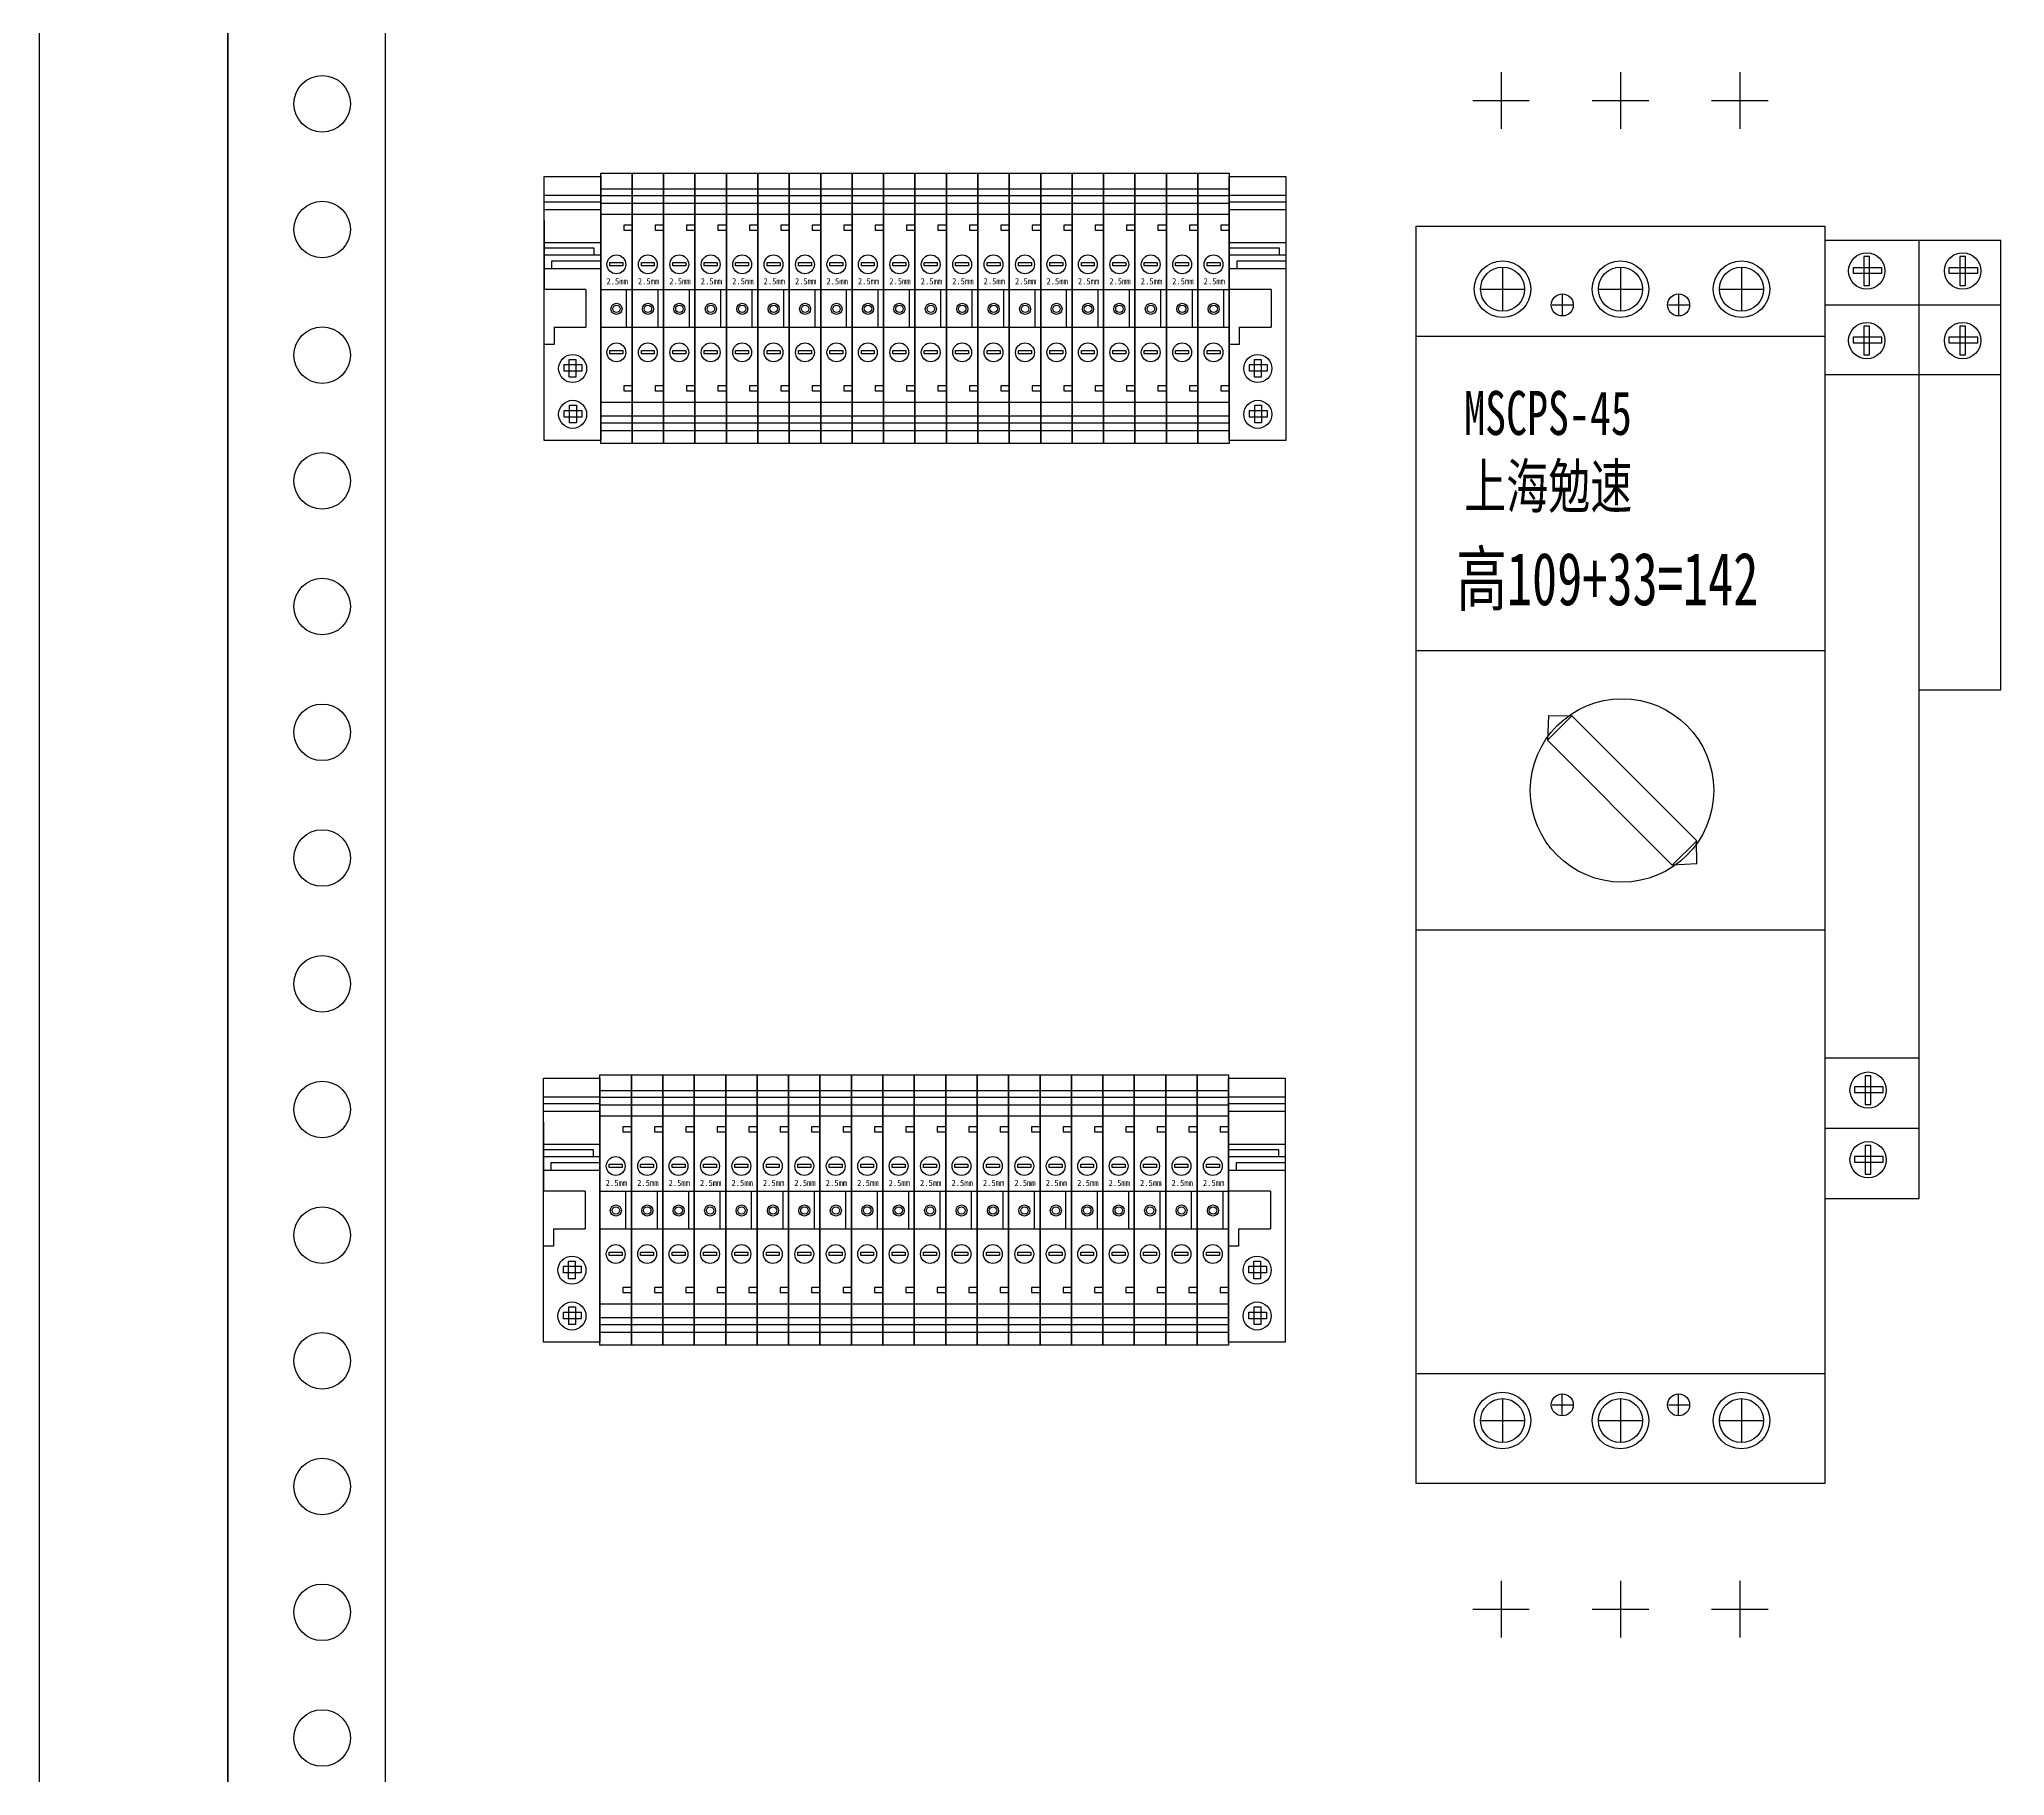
# Model space of a CAD drawing. Extents: x 1592450 to 1593050, y 398130 to 400330.
# Drawn here: x 1592450.3 to 1592763, y 399119.4 to 399395.7 of the extents above; entities that cross this region are included whole.
import ezdxf

# ---------------------------------------------------------------- set-up
doc = ezdxf.new("R2010")
doc.units = 0
doc.header["$MEASUREMENT"] = 0
for name, color, linetype in [('EQUIP-插座', 3, 'Continuous'), ('LY-JS-BJ', 7, 'Continuous'), ('LY-JS-YQJ', 7, 'Continuous'), ('布置图', 20, 'Continuous'), ('注释', 1, 'Continuous')]:
    doc.layers.add(name, color=color, linetype=linetype)
doc.layers.add('LY-二次控制图', color=7, linetype='Continuous', lineweight=18)
doc.styles.add('-宋体', font='', dxfattribs={"width": 0.65})
doc.styles.get('-宋体').set_extended_font_data('NSimSun')

# ---------------------------------------------------------------- blocks, each defined once
blk = doc.blocks.new('UK-2.5 5组')
at = {"layer": 'LY-JS-YQJ'}
for p, q in [((0, 19.03), (5, 19.03)), ((5, 19.03), (10, 19.03)), ((10, 19.03), (15, 19.03)), ((15, 19.03), (20, 19.03)), ((0, 17.96), (5, 17.96)), ((0, 16.73), (5, 16.73)), ((5, 17.96), (10, 17.96)), ((5, 16.73), (10, 16.73)), ((10, 17.96), (15, 17.96)), ((10, 16.73), (15, 16.73)), ((15, 17.96), (20, 17.96)), ((15, 16.73), (20, 16.73)), ((5, 13.21), (3.66, 13.21)), ((3.66, 13.21), (3.66, 12.43)), ((10, 13.21), (8.66, 13.21)), ((8.66, 13.21), (8.66, 12.43)), ((15, 13.21), (13.66, 13.21)), ((13.66, 13.21), (13.66, 12.43)), ((20, 13.21), (18.66, 13.21)), ((18.66, 13.21), (18.66, 12.43)), ((3.66, 12.43), (5, 12.43)), ((5, 12.43), (5, 11.32)), ((8.66, 12.43), (10, 12.43)), ((10, 12.43), (10, 11.32)), ((13.66, 12.43), (15, 12.43)), ((15, 12.43), (15, 11.32)), ((18.66, 12.43), (20, 12.43)), ((0, 3), (5, 3)), ((4.07, 3), (4.07, -3)), ((5, 3), (10, 3)), ((9.07, 3), (9.07, -3)), ((10, 3), (15, 3)), ((14.07, 3), (14.07, -3)), ((15, 3), (20, 3)), ((19.07, 3), (19.07, -3)), ((0, -3), (5, -3)), ((5, -3), (10, -3)), ((10, -3), (15, -3)), ((15, -3), (20, -3)), ((5, -12.33), (3.66, -12.33)), ((3.66, -12.33), (3.66, -13.11)), ((10, -12.33), (8.66, -12.33)), ((8.66, -12.33), (8.66, -13.11)), ((15, -12.33), (13.66, -12.33)), ((13.66, -12.33), (13.66, -13.11)), ((20, -12.33), (18.66, -12.33)), ((18.66, -12.33), (18.66, -13.11)), ((3.66, -13.11), (5, -13.11)), ((8.66, -13.11), (10, -13.11)), ((13.66, -13.11), (15, -13.11)), ((18.66, -13.11), (20, -13.11)), ((0, -17.12), (5, -17.12)), ((0, -18.19), (5, -18.19)), ((5, -17.12), (10, -17.12)), ((5, -18.19), (10, -18.19)), ((10, -17.12), (15, -17.12)), ((10, -18.19), (15, -18.19)), ((15, -17.12), (20, -17.12)), ((15, -18.19), (20, -18.19)), ((0, -19.42), (5, -19.42)), ((5, -19.42), (10, -19.42)), ((10, -19.42), (15, -19.42)), ((15, -19.42), (20, -19.42))]:
    blk.add_line(p, q, dxfattribs=at)
at = {"layer": 'LY-JS-YQJ', "color": 6}
for p, q in [((20, 19.03), (25, 19.03)), ((20, 17.96), (25, 17.96)), ((20, 16.73), (25, 16.73)), ((25, 13.21), (23.66, 13.21)), ((23.66, 13.21), (23.66, 12.43)), ((20, 12.43), (20, 11.32)), ((23.66, 12.43), (25, 12.43)), ((25, 12.43), (25, 11.32)), ((20, 3), (25, 3)), ((24.07, 3), (24.07, -3)), ((20, -3), (25, -3)), ((25, -12.33), (23.66, -12.33)), ((23.66, -12.33), (23.66, -13.11)), ((23.66, -13.11), (25, -13.11)), ((20, -17.12), (25, -17.12)), ((20, -18.19), (25, -18.19)), ((20, -19.42), (25, -19.42))]:
    blk.add_line(p, q, dxfattribs=at)
at = {"layer": 'LY-JS-YQJ'}
for points in [[(0, 21.5), (5, 21.5), (5, -21.5), (0, -21.5)], [(5, 21.5), (10, 21.5), (10, -21.5), (5, -21.5)], [(10, 21.5), (15, 21.5), (15, -21.5), (10, -21.5)], [(15, 21.5), (20, 21.5), (20, -21.5), (15, -21.5)], [(0, 15), (5, 15), (5, -15), (0, -15)], [(5, 15), (10, 15), (10, -15), (5, -15)], [(10, 15), (15, 15), (15, -15), (10, -15)], [(15, 15), (20, 15), (20, -15), (15, -15)], [(1.47, 7.3), (3.53, 7.3), (3.53, 6.79), (1.47, 6.79)], [(6.47, 7.3), (8.53, 7.3), (8.53, 6.79), (6.47, 6.79)], [(11.47, 7.3), (13.53, 7.3), (13.53, 6.79), (11.47, 6.79)], [(16.47, 7.3), (18.53, 7.3), (18.53, 6.79), (16.47, 6.79)], [(1.47, -6.71), (3.53, -6.71), (3.53, -7.23), (1.47, -7.23)], [(6.47, -6.71), (8.53, -6.71), (8.53, -7.23), (6.47, -7.23)], [(11.47, -6.71), (13.53, -6.71), (13.53, -7.23), (11.47, -7.23)], [(16.47, -6.71), (18.53, -6.71), (18.53, -7.23), (16.47, -7.23)]]:
    blk.add_lwpolyline(points, close=True, dxfattribs=at)
at = {"layer": 'LY-JS-YQJ', "color": 6}
for points in [[(20, 21.5), (25, 21.5), (25, -21.5), (20, -21.5)], [(20, 15), (25, 15), (25, -15), (20, -15)], [(21.47, 7.3), (23.53, 7.3), (23.53, 6.79), (21.47, 6.79)], [(21.47, -6.71), (23.53, -6.71), (23.53, -7.23), (21.47, -7.23)]]:
    blk.add_lwpolyline(points, close=True, dxfattribs=at)
at = {"layer": 'LY-JS-YQJ'}
for centre, radius in [((2.5, 7), 1.5), ((7.5, 7), 1.5), ((12.5, 7), 1.5), ((17.5, 7), 1.5), ((2.52, -0.08), 0.879), ((2.52, -0.08), 0.879), ((2.52, -0.08), 0.59), ((7.52, -0.08), 0.879), ((7.52, -0.08), 0.879), ((7.52, -0.08), 0.59), ((12.52, -0.08), 0.879), ((12.52, -0.08), 0.879), ((12.52, -0.08), 0.59), ((17.52, -0.08), 0.879), ((17.52, -0.08), 0.879), ((17.52, -0.08), 0.59), ((2.5, -7), 1.5), ((7.5, -7), 1.5), ((12.5, -7), 1.5), ((17.5, -7), 1.5)]:
    blk.add_circle(centre, radius, dxfattribs=at)
at = {"layer": 'LY-JS-YQJ', "color": 6}
for centre, radius in [((22.5, 7), 1.5), ((22.52, -0.08), 0.879), ((22.52, -0.08), 0.879), ((22.52, -0.08), 0.59), ((22.5, -7), 1.5)]:
    blk.add_circle(centre, radius, dxfattribs=at)
at = {"layer": 'LY-JS-YQJ', "char_height": 1, "width": 2.5692, "attachment_point": 1}
for insert in [(0.91, 4.81), (5.91, 4.81), (10.91, 4.81), (15.91, 4.81)]:
    blk.add_mtext('2.5mm', dxfattribs=dict(at, insert=insert))
at = {"layer": 'LY-JS-YQJ', "color": 6, "insert": (20.91, 4.81), "char_height": 1, "width": 2.5692, "attachment_point": 1}
blk.add_mtext('2.5mm', dxfattribs=at)
blk = doc.blocks.new('端子堵头')
at = {"layer": 'LY-JS-YQJ'}
for p, q in [((0, 39.03), (9, 39.03)), ((0, 37.96), (9, 37.96)), ((0, 36.73), (9, 36.73)), ((0, 35), (0, 24)), ((9, 35), (9, 24)), ((9, 34.58), (9, 33.47)), ((0, 31.48), (9, 31.48)), ((7.97, 30.59), (0, 30.59)), ((0, 29.53), (9, 29.53)), ((1.25, 27.32), (1.25, 28.56)), ((1.25, 28.56), (9, 28.56)), ((7.97, 29.53), (7.97, 30.59)), ((0, 27.32), (9, 27.32)), ((6.66, 24), (0, 24)), ((6.66, 24), (6.66, 18)), ((1.59, 18), (1.59, 15.27)), ((1.59, 18), (6.66, 18)), ((1.59, 15.27), (0, 15.27))]:
    blk.add_line(p, q, dxfattribs=at)
for points in [[(0, 42), (9, 42), (9, 0), (0, 0)], [(5.06, 12.84), (5.06, 10.03), (3.99, 10.03), (3.99, 12.84)], [(3.2, 12.05), (6.01, 12.05), (6.01, 10.99), (3.2, 10.99)], [(3.2, 4.76), (6.01, 4.76), (6.01, 3.69), (3.2, 3.69)], [(5.13, 5.6), (5.13, 2.79), (4.06, 2.79), (4.06, 5.6)]]:
    blk.add_lwpolyline(points, close=True, dxfattribs=at)
for centre in [(4.54, 11.43), (4.54, 4.14)]:
    blk.add_circle(centre, 2.23, dxfattribs=at)
blk = doc.blocks.new('A$C621cb95d')
at = {"color": 0}
for p, q in [((93, -2.25), (65, -2.25)), ((13.75, -6.5), (13.75, -13.5)), ((32.5, -6.5), (32.5, -13.5)), ((51.75, -6.5), (51.75, -13.5)), ((10.25, -10), (17.25, -10)), ((29, -10), (36, -10)), ((48.25, -10), (55.25, -10)), ((65, -12.5), (93, -12.5)), ((0, -17.5), (65, -17.5)), ((65, -23.58), (93, -23.58)), ((0, -67.5), (65, -67.5)), ((21.04, -77.83), (20.87, -81.76)), ((21.04, -77.83), (24.76, -77.87)), ((44.67, -101.44), (44.6, -97.71)), ((44.67, -101.44), (40.74, -101.63)), ((65, -112), (0, -112)), ((65, -132.31), (80, -132.31)), ((65, -143.49), (80, -143.49)), ((0, -182.5), (65, -182.5)), ((13.75, -186.5), (13.75, -193.5)), ((32.5, -186.5), (32.5, -193.5)), ((51.75, -186.5), (51.75, -193.5)), ((10.25, -190), (17.25, -190)), ((29, -190), (36, -190)), ((48.25, -190), (55.25, -190))]:
    blk.add_line(p, q, dxfattribs=at)
at = {"color": 1}
for p, q in [((21.65, -12.5), (24.85, -12.5)), ((23.25, -10.9), (23.25, -14.1)), ((40.15, -12.5), (43.35, -12.5)), ((41.75, -10.9), (41.75, -14.1)), ((21.65, -187.5), (24.85, -187.5)), ((23.25, -189.1), (23.25, -185.9)), ((40.15, -187.5), (43.35, -187.5)), ((41.75, -189.1), (41.75, -185.9))]:
    blk.add_line(p, q, dxfattribs=at)
at = {"color": 0}
for points in [[(0, 0), (65, 0), (65, -200), (0, -200)], [(72.11, -9.39), (72.11, -4.81), (71.22, -4.81), (71.22, -9.39)], [(87.38, -9.39), (87.38, -4.81), (86.48, -4.81), (86.48, -9.39)], [(69.5, -7.47), (74.07, -7.47), (74.07, -6.58), (69.5, -6.58)], [(84.76, -7.47), (89.33, -7.47), (89.33, -6.58), (84.76, -6.58)], [(69.5, -18.55), (74.07, -18.55), (74.07, -17.66), (69.5, -17.66)], [(72.11, -20.46), (72.11, -15.89), (71.22, -15.89), (71.22, -20.46)], [(84.76, -18.55), (89.33, -18.55), (89.33, -17.66), (84.76, -17.66)], [(87.38, -20.46), (87.38, -15.89), (86.48, -15.89), (86.48, -20.46)], [(24.76, -77.87), (44.63, -97.74), (40.74, -101.63), (20.87, -81.76)], [(69.72, -137.81), (74.29, -137.81), (74.29, -136.91), (69.72, -136.91)], [(72.33, -139.72), (72.33, -135.15), (71.44, -135.15), (71.44, -139.72)], [(72.33, -150.79), (72.33, -146.22), (71.44, -146.22), (71.44, -150.79)], [(69.72, -148.88), (74.29, -148.88), (74.29, -147.99), (69.72, -147.99)]]:
    blk.add_lwpolyline(points, close=True, dxfattribs=at)
for points in [[(65, -154.68), (80, -154.68), (80, -2.25)], [(80, -73.75), (93, -73.75), (93, -2.25)]]:
    blk.add_lwpolyline(points, dxfattribs=at)
for centre, radius in [((13.75, -10), 4.5), ((32.5, -10), 4.5), ((51.75, -10), 4.5), ((71.68, -7.1), 2.89), ((86.94, -7.1), 2.89), ((13.75, -10), 3.5), ((32.5, -10), 3.5), ((51.75, -10), 3.5), ((71.68, -18.18), 2.89), ((86.94, -18.18), 2.89), ((32.75, -89.75), 14.59), ((71.9, -137.43), 2.89), ((71.9, -148.51), 2.89), ((13.75, -190), 4.5), ((13.75, -190), 3.5), ((32.5, -190), 4.5), ((32.5, -190), 3.5), ((51.75, -190), 4.5), ((51.75, -190), 3.5)]:
    blk.add_circle(centre, radius, dxfattribs=at)
at = {"layer": 'EQUIP-插座', "color": 1}
for p, q in [((13.5, 24.5), (13.5, 15.5)), ((32.5, 24.5), (32.5, 15.5)), ((51.5, 24.5), (51.5, 15.5)), ((9, 20), (18, 20)), ((28, 20), (37, 20)), ((47, 20), (56, 20)), ((13.5, -215.5), (13.5, -224.5)), ((32.5, -215.5), (32.5, -224.5)), ((51.5, -215.5), (51.5, -224.5)), ((9, -220), (18, -220)), ((28, -220), (37, -220)), ((47, -220), (56, -220))]:
    blk.add_line(p, q, dxfattribs=at)
at = {"layer": 'EQUIP-插座', "color": 4}
for centre in [(23.25, -12.5), (41.75, -12.5), (23.25, -187.5), (41.75, -187.5)]:
    blk.add_circle(centre, 1.75, dxfattribs=at)
at = {"color": 1, "style": '-宋体', "width": 0.7}
for s, height, p in [('MSCPS-45', 7, (7.64, -33.19)), ('上海勉速', 7, (7.64, -44.85)), ('高109+33=142', 8.4, (6.41, -60.28))]:
    blk.add_text(s, height=height, dxfattribs=at).set_placement(p)
blk = doc.blocks.new('KB0-MSCPS-45上海勉速-2024.1')
at = {"layer": '注释', "color": 6}
for centre in [(23.25, 192.5), (41.75, 192.5), (23.25, 17.5), (41.75, 17.5)]:
    blk.add_circle(centre, 1.75, dxfattribs=at)
at = {"color": 0}
blk.add_blockref('A$C621cb95d', (0, 205), dxfattribs=at)
blk = doc.blocks.new('*U29')
at = {"layer": 'LY-JS-BJ', "color": 6}
blk.add_circle((0, 0), 4.5, dxfattribs=at)
blk = doc.blocks.new('*U30')
at = {"layer": 'LY-JS-BJ', "color": 0, "linetype": 'ByBlock', "lineweight": -2, "transparency": 16777216}
for p in [(0, -820), (0, -840), (0, -860), (0, -880), (0, -900), (0, -920), (0, -940), (0, -960), (0, -980), (0, -1000), (0, -1020), (0, -1040), (0, -1060), (0, -1080)]:
    blk.add_blockref('*U29', p, dxfattribs=at)

msp = doc.modelspace()

# ---------------------------------------------------------------- linework, layer by layer
at = {"layer": 'LY-JS-BJ', "color": 6, "ltscale": 50}
msp.add_lwpolyline([(1592480.31, 400275.4), (1592480.31, 398130.4)], dxfattribs=at)
at = {"layer": 'LY-JS-BJ', "color": 6, "lineweight": -3}
msp.add_lwpolyline([(1592505.31, 400215.4), (1592505.31, 398215.4), (1592480.31, 398215.4), (1592480.31, 400215.4)], close=True, dxfattribs=at)
at = {"layer": '布置图', "ltscale": 50}
msp.add_lwpolyline([(1592450.31, 400330.4), (1593050.31, 400330.4), (1593050.31, 398130.4), (1592450.31, 398130.4)], close=True, dxfattribs=at)

# ---------------------------------------------------------------- block references
at = {"color": 6}
msp.add_blockref('KB0-MSCPS-45上海勉速-2024.1', (1592669.34, 399160.9), dxfattribs=at)
at = {"layer": 'LY-JS-BJ', "color": 6, "lineweight": -3}
msp.add_blockref('*U30', (1592495.31, 400205.4), dxfattribs=at)
at = {"layer": 'LY-二次控制图', "color": 6, "lineweight": -3}
for name, p in [('UK-2.5 5组', (1592539.61, 399352.85)), ('UK-2.5 5组', (1592564.61, 399352.85)), ('UK-2.5 5组', (1592589.61, 399352.85)), ('UK-2.5 5组', (1592614.61, 399352.85)), ('端子堵头', (1592530.61, 399331.85)), ('端子堵头', (1592639.61, 399331.85)), ('端子堵头', (1592530.5, 399188.4)), ('UK-2.5 5组', (1592539.5, 399209.4)), ('UK-2.5 5组', (1592564.5, 399209.4)), ('UK-2.5 5组', (1592589.5, 399209.4)), ('UK-2.5 5组', (1592614.5, 399209.4)), ('端子堵头', (1592639.5, 399188.4))]:
    msp.add_blockref(name, p, dxfattribs=at)

doc.saveas('drawing.dxf')
